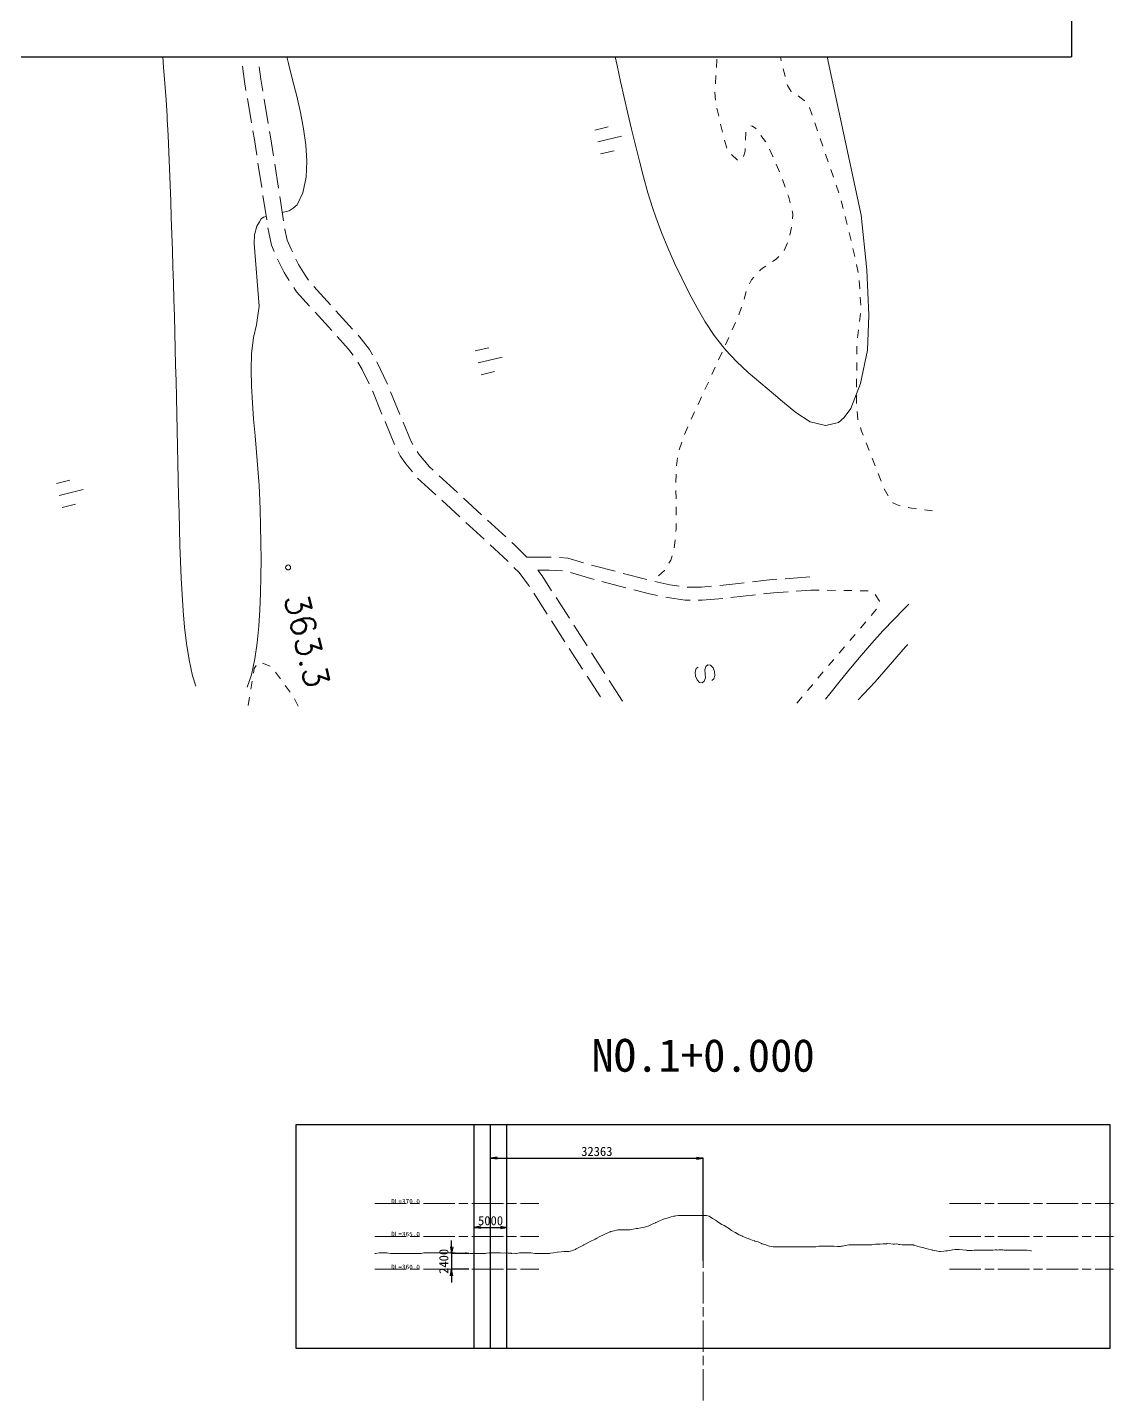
# Model space of a CAD drawing. Header units: millimetres. Extents: x -256476 to 341554, y -216330 to 457415.
# Drawn here: x 176172 to 341554, y -158109 to 51027 of the extents above; entities that cross this region are included whole.
import ezdxf

# ---------------------------------------------------------------- set-up
doc = ezdxf.new("R2010")
doc.units = ezdxf.units.MM
doc.header["$LTSCALE"] = 400
doc.header["$PDSIZE"] = 300
doc.linetypes.add('SXF_一点短鎖線', pattern=[9.25, 6, -1.5, 0.25, -1.5])
doc.linetypes.add('SXF_一点鎖線', pattern=[18.5, 12, -1.5, 3.5, -1.5])
doc.layers.get('Defpoints').update_dxf_attribs({"color": 153})
for name, color, linetype, lineweight in [('D-BGD', 7, 'Continuous', 13), ('D-BMK', 2, 'SXF_一点短鎖線', 13), ('D-BMK-HTXT', 7, 'Continuous', 13)]:
    doc.layers.add(name, color=color, linetype=linetype, lineweight=lineweight)
doc.layers.add('横断', color=7, linetype='Continuous')
doc.layers.add('横断ビュー', color=7, linetype='Continuous')
doc.styles.add('BIGFONT', font='txt', dxfattribs={"height": 0.2, "bigfont": 'BIGFONT'})
doc.styles.add('MS ゴシック', font='MS Gothic.ttf')
doc.styles.get("Standard").update_dxf_attribs({"font": 'txt.shx', "bigfont": '@extfont2.shx'})
doc.dimstyles.new('DIM-400-F', dxfattribs={"dimscale": 400, "dimtxt": 3.5, "dimasz": 2.5, "dimexe": 0, "dimexo": 2, "dimgap": 0.8, "dimtad": 1, "dimdec": 0, "dimzin": 0, "dimdsep": 46, "dimtxsty": 'MS ゴシック', "dimblk": 'OPEN', "dimcen": 0.1, "dimclrd": 256, "dimclre": 256, "dimclrt": 256, "dimaunit": 1, "dimadec": 4, "dimazin": 0, "dimtfac": 1, "dimtdec": 0, "dimtmove": 2, "dimatfit": 3, "dimldrblk": 'OPEN', "dimfxl": 1, "dimtolj": 1, "dimtzin": 0, "dimlwd": -1, "dimlwe": -1, "dimarcsym": 2})

# ---------------------------------------------------------------- blocks, each defined once
blk = doc.blocks.new('*U23')
at = {"layer": 'D-BGD', "color": 7, "linetype": 'Continuous', "lineweight": 13}
for p, q in [((-39048.25, 53204.35), (-39048.67, 53204.2)), ((-39047.94, 53204.45), (-39048.25, 53204.35)), ((-39047.67, 53204.55), (-39047.94, 53204.45)), ((-39047.31, 53204.61), (-39047.67, 53204.55)), ((-39047.1, 53204.65), (-39047.31, 53204.61)), ((-39046.94, 53204.68), (-39047.1, 53204.65)), ((-39046.52, 53204.75), (-39046.94, 53204.68)), ((-39046.3, 53204.75), (-39046.52, 53204.75)), ((-39045.94, 53204.75), (-39046.3, 53204.75)), ((-39045.93, 53204.75), (-39045.94, 53204.75)), ((-39045.37, 53204.75), (-39045.93, 53204.75)), ((-39044.93, 53204.75), (-39045.37, 53204.75)), ((-39044.79, 53204.75), (-39044.93, 53204.75)), ((-39044.6, 53204.75), (-39044.79, 53204.75)), ((-39044.21, 53204.75), (-39044.6, 53204.75)), ((-39043.93, 53204.75), (-39044.21, 53204.75)), ((-39043.64, 53204.75), (-39043.93, 53204.75)), ((-39043.24, 53204.75), (-39043.64, 53204.75)), ((-39043.06, 53204.75), (-39043.24, 53204.75)), ((-39042.92, 53204.75), (-39043.06, 53204.75)), ((-39042.79, 53204.75), (-39042.92, 53204.75)), ((-39042.64, 53204.75), (-39042.79, 53204.75)), ((-39042.48, 53204.75), (-39042.64, 53204.75)), ((-39042.28, 53204.71), (-39042.48, 53204.75)), ((-39041.92, 53204.65), (-39042.28, 53204.71)), ((-39041.9, 53204.64), (-39041.92, 53204.65)), ((-39041.88, 53204.63), (-39041.9, 53204.64)), ((-39041.33, 53204.29), (-39041.88, 53204.63)), ((-39040.92, 53204.03), (-39041.33, 53204.29)), ((-39056.97, 53202.22), (-39057.29, 53202.08)), ((-39056.9, 53202.25), (-39056.97, 53202.22)), ((-39056.81, 53202.28), (-39056.9, 53202.25)), ((-39056.32, 53202.41), (-39056.81, 53202.28)), ((-39055.97, 53202.51), (-39056.32, 53202.41)), ((-39055.75, 53202.55), (-39055.97, 53202.51)), ((-39055.45, 53202.55), (-39055.75, 53202.55)), ((-39055.17, 53202.55), (-39055.45, 53202.55)), ((-39054.96, 53202.55), (-39055.17, 53202.55)), ((-39054.59, 53202.55), (-39054.96, 53202.55)), ((-39054.09, 53202.55), (-39054.59, 53202.55)), ((-39054.02, 53202.55), (-39054.09, 53202.55)), ((-39053.96, 53202.56), (-39054.02, 53202.55)), ((-39053.44, 53202.65), (-39053.96, 53202.56)), ((-39052.96, 53202.73), (-39053.44, 53202.65)), ((-39052.86, 53202.75), (-39052.96, 53202.73)), ((-39052.74, 53202.77), (-39052.86, 53202.75)), ((-39052.29, 53202.85), (-39052.74, 53202.77)), ((-39051.95, 53202.91), (-39052.29, 53202.85)), ((-39051.71, 53202.97), (-39051.95, 53202.91)), ((-39051.38, 53203.06), (-39051.71, 53202.97)), ((-39051.13, 53203.13), (-39051.38, 53203.06)), ((-39050.95, 53203.21), (-39051.13, 53203.13)), ((-39050.56, 53203.39), (-39050.95, 53203.21)), ((-39050.02, 53203.62), (-39050.56, 53203.39)), ((-39049.98, 53203.64), (-39050.02, 53203.62)), ((-39049.95, 53203.66), (-39049.98, 53203.64)), ((-39049.4, 53203.9), (-39049.95, 53203.66)), ((-39048.94, 53204.11), (-39049.4, 53203.9)), ((-39048.83, 53204.16), (-39048.94, 53204.11)), ((-39048.67, 53204.2), (-39048.83, 53204.16)), ((-39040.75, 53203.91), (-39040.92, 53204.03)), ((-39040.53, 53203.75), (-39040.75, 53203.91)), ((-39040.17, 53203.5), (-39040.53, 53203.75)), ((-39039.91, 53203.36), (-39040.17, 53203.5)), ((-39039.6, 53203.22), (-39039.91, 53203.36)), ((-39039.17, 53202.95), (-39039.6, 53203.22)), ((-39039.02, 53202.87), (-39039.17, 53202.95)), ((-39038.91, 53202.79), (-39039.02, 53202.87)), ((-39038.44, 53202.45), (-39038.91, 53202.79)), ((-39037.91, 53202.16), (-39038.44, 53202.45)), ((-39037.87, 53202.14), (-39037.91, 53202.16)), ((-39037.82, 53202.11), (-39037.87, 53202.14)), ((-39060.98, 53200.23), (-39061.51, 53199.94)), ((-39060.94, 53200.25), (-39060.98, 53200.23)), ((-39060.87, 53200.29), (-39060.94, 53200.25)), ((-39060.36, 53200.57), (-39060.87, 53200.29)), ((-39059.98, 53200.78), (-39060.36, 53200.57)), ((-39059.78, 53200.87), (-39059.98, 53200.78)), ((-39059.52, 53200.99), (-39059.78, 53200.87)), ((-39059.21, 53201.12), (-39059.52, 53200.99)), ((-39058.98, 53201.27), (-39059.21, 53201.12)), ((-39058.63, 53201.48), (-39058.98, 53201.27)), ((-39058.39, 53201.59), (-39058.63, 53201.48)), ((-39058.05, 53201.74), (-39058.39, 53201.59)), ((-39057.97, 53201.78), (-39058.05, 53201.74)), ((-39057.66, 53201.92), (-39057.97, 53201.78)), ((-39057.48, 53202), (-39057.66, 53201.92)), ((-39057.29, 53202.08), (-39057.48, 53202)), ((-39037.29, 53201.79), (-39037.82, 53202.11)), ((-39036.9, 53201.61), (-39037.29, 53201.79)), ((-39036.71, 53201.53), (-39036.9, 53201.61)), ((-39036.46, 53201.41), (-39036.71, 53201.53)), ((-39036.14, 53201.3), (-39036.46, 53201.41)), ((-39035.9, 53201.21), (-39036.14, 53201.3)), ((-39035.56, 53201.08), (-39035.9, 53201.21)), ((-39035.32, 53200.99), (-39035.56, 53201.08)), ((-39034.98, 53200.87), (-39035.32, 53200.99)), ((-39034.9, 53200.83), (-39034.98, 53200.87)), ((-39034.41, 53200.7), (-39034.9, 53200.83)), ((-39033.89, 53200.47), (-39034.41, 53200.7)), ((-39033.83, 53200.44), (-39033.89, 53200.47)), ((-39033.75, 53200.42), (-39033.83, 53200.44)), ((-39033.25, 53200.28), (-39033.75, 53200.42)), ((-39032.89, 53200.12), (-39033.25, 53200.28)), ((-39032.68, 53200.05), (-39032.89, 53200.12)), ((-39032.39, 53200), (-39032.68, 53200.05)), ((-39025.18, 53200.05), (-39025.61, 53199.97)), ((-39024.86, 53200.05), (-39025.18, 53200.05)), ((-39024.6, 53200.05), (-39024.86, 53200.05)), ((-39024.25, 53200.05), (-39024.6, 53200.05)), ((-39024.03, 53200.06), (-39024.25, 53200.05)), ((-39023.86, 53200.05), (-39024.03, 53200.06)), ((-39023.45, 53200.05), (-39023.86, 53200.05)), ((-39022.9, 53200.05), (-39023.45, 53200.05)), ((-39022.87, 53200.05), (-39022.9, 53200.05)), ((-39022.86, 53200.05), (-39022.87, 53200.05)), ((-39022.3, 53199.99), (-39022.86, 53200.05)), ((-39021.72, 53200.05), (-39021.85, 53200.02)), ((-39021.54, 53200.08), (-39021.72, 53200.05)), ((-39021.14, 53200.15), (-39021.54, 53200.08)), ((-39020.85, 53200.2), (-39021.14, 53200.15)), ((-39020.57, 53200.25), (-39020.85, 53200.2)), ((-39020.18, 53200.25), (-39020.57, 53200.25)), ((-39019.99, 53200.26), (-39020.18, 53200.25)), ((-39019.85, 53200.25), (-39019.99, 53200.26)), ((-39019.41, 53200.25), (-39019.85, 53200.25)), ((-39018.84, 53200.25), (-39019.41, 53200.25)), ((-39018.83, 53200.25), (-39018.84, 53200.25)), ((-39018.84, 53200.25), (-39018.84, 53200.25)), ((-39018.26, 53200.25), (-39018.83, 53200.25)), ((-39017.84, 53200.25), (-39018.26, 53200.25)), ((-39017.68, 53200.25), (-39017.84, 53200.25)), ((-39017.47, 53200.25), (-39017.68, 53200.25)), ((-39017.11, 53200.25), (-39017.47, 53200.25)), ((-39016.84, 53200.29), (-39017.11, 53200.25)), ((-39016.53, 53200.35), (-39016.84, 53200.29)), ((-39016.11, 53200.35), (-39016.53, 53200.35)), ((-39015.95, 53200.35), (-39016.11, 53200.35)), ((-39015.83, 53200.37), (-39015.95, 53200.35)), ((-39015.38, 53200.4), (-39015.83, 53200.37)), ((-39014.83, 53200.44), (-39015.38, 53200.4)), ((-39014.8, 53200.45), (-39014.83, 53200.44)), ((-39014.76, 53200.45), (-39014.8, 53200.45)), ((-39014.22, 53200.41), (-39014.76, 53200.45)), ((-39013.83, 53200.38), (-39014.22, 53200.41)), ((-39013.71, 53200.36), (-39013.83, 53200.38)), ((-39013.65, 53200.37), (-39013.71, 53200.36)), ((-39013.35, 53200.4), (-39013.65, 53200.37)), ((-39013.07, 53200.35), (-39013.35, 53200.4)), ((-39012.98, 53200.33), (-39013.07, 53200.35)), ((-39012.82, 53200.31), (-39012.98, 53200.33)), ((-39012.49, 53200.25), (-39012.82, 53200.31)), ((-39012.25, 53200.25), (-39012.49, 53200.25)), ((-39011.92, 53200.25), (-39012.25, 53200.25)), ((-39011.82, 53200.25), (-39011.92, 53200.25)), ((-39011.34, 53200.25), (-39011.82, 53200.25)), ((-39010.82, 53200.25), (-39011.34, 53200.25)), ((-39010.76, 53200.24), (-39010.82, 53200.25)), ((-39010.69, 53200.22), (-39010.76, 53200.24)), ((-39010.19, 53200.08), (-39010.69, 53200.22)), ((-39009.81, 53199.98), (-39010.19, 53200.08)), ((-39092.66, 53198.95), (-39092.79, 53198.95)), ((-39092.09, 53199.05), (-39092.66, 53198.95)), ((-39092.08, 53199.05), (-39092.09, 53199.05)), ((-39092.07, 53199.05), (-39092.08, 53199.05)), ((-39091.5, 53199.05), (-39092.07, 53199.05)), ((-39091.08, 53199.05), (-39091.5, 53199.05)), ((-39090.93, 53199.03), (-39091.08, 53199.05)), ((-39090.71, 53199.01), (-39090.93, 53199.03)), ((-39090.35, 53198.95), (-39090.71, 53199.01)), ((-39090.08, 53198.95), (-39090.35, 53198.95)), ((-39089.77, 53198.95), (-39090.08, 53198.95)), ((-39089.36, 53198.95), (-39089.77, 53198.95)), ((-39089.2, 53198.95), (-39089.36, 53198.95)), ((-39089.08, 53198.95), (-39089.2, 53198.95)), ((-39088.62, 53198.95), (-39089.08, 53198.95)), ((-39088.07, 53198.95), (-39088.62, 53198.95)), ((-39088.04, 53198.95), (-39088.07, 53198.95)), ((-39088, 53198.95), (-39088.04, 53198.95)), ((-39087.47, 53198.95), (-39088, 53198.95)), ((-39087.07, 53198.95), (-39087.47, 53198.95)), ((-39086.89, 53198.95), (-39087.07, 53198.95)), ((-39086.65, 53198.95), (-39086.89, 53198.95)), ((-39086.31, 53198.95), (-39086.65, 53198.95)), ((-39086.22, 53198.95), (-39086.31, 53198.95)), ((-39086.07, 53198.95), (-39086.22, 53198.95)), ((-39085.74, 53198.95), (-39086.07, 53198.95)), ((-39085.29, 53199.02), (-39085.74, 53198.95)), ((-39085.16, 53199.04), (-39085.29, 53199.02)), ((-39085.12, 53199.05), (-39085.16, 53199.04)), ((-39085.06, 53199.05), (-39085.12, 53199.05)), ((-39084.58, 53199.05), (-39085.06, 53199.05)), ((-39084.06, 53199.05), (-39084.58, 53199.05)), ((-39084.01, 53199.05), (-39084.06, 53199.05)), ((-39083.93, 53199.05), (-39084.01, 53199.05)), ((-39083.43, 53199.05), (-39083.93, 53199.05)), ((-39083.06, 53199.05), (-39083.43, 53199.05)), ((-39082.85, 53199.05), (-39083.06, 53199.05)), ((-39082.58, 53199.05), (-39082.85, 53199.05)), ((-39082.28, 53199.05), (-39082.58, 53199.05)), ((-39082.05, 53199.05), (-39082.28, 53199.05)), ((-39081.7, 53199.05), (-39082.05, 53199.05)), ((-39081.22, 53199.05), (-39081.7, 53199.05)), ((-39081.12, 53199.05), (-39081.22, 53199.05)), ((-39081.05, 53199.05), (-39081.12, 53199.05)), ((-39080.54, 53199.05), (-39081.05, 53199.05)), ((-39080.05, 53198.96), (-39080.54, 53199.05)), ((-39079.97, 53198.96), (-39080.05, 53198.96)), ((-39079.86, 53198.97), (-39079.97, 53198.96)), ((-39079.39, 53199.01), (-39079.86, 53198.97)), ((-39079.04, 53199.05), (-39079.39, 53199.01)), ((-39078.81, 53199.05), (-39079.04, 53199.05)), ((-39078.51, 53198.99), (-39078.81, 53199.05)), ((-39078.24, 53198.95), (-39078.51, 53198.99)), ((-39078.04, 53198.95), (-39078.24, 53198.95)), ((-39077.66, 53198.95), (-39078.04, 53198.95)), ((-39077.15, 53198.95), (-39077.66, 53198.95)), ((-39077.08, 53198.95), (-39077.15, 53198.95)), ((-39077.04, 53198.95), (-39077.08, 53198.95)), ((-39076.51, 53198.95), (-39077.04, 53198.95)), ((-39076.03, 53198.95), (-39076.51, 53198.95)), ((-39075.93, 53198.95), (-39076.03, 53198.95)), ((-39075.79, 53198.97), (-39075.93, 53198.95)), ((-39075.35, 53199.02), (-39075.79, 53198.97)), ((-39075.03, 53199.05), (-39075.35, 53199.02)), ((-39074.78, 53199.05), (-39075.03, 53199.05)), ((-39074.44, 53199.05), (-39074.78, 53199.05)), ((-39074.2, 53199.03), (-39074.44, 53199.05)), ((-39074.03, 53199.05), (-39074.2, 53199.03)), ((-39073.62, 53199.05), (-39074.03, 53199.05)), ((-39073.4, 53199.01), (-39073.62, 53199.05)), ((-39073.05, 53199.05), (-39073.4, 53199.01)), ((-39073.02, 53199.04), (-39073.05, 53199.05)), ((-39072.47, 53199), (-39073.02, 53199.04)), ((-39072.02, 53198.97), (-39072.47, 53199)), ((-39071.94, 53198.96), (-39072.02, 53198.97)), ((-39071.89, 53198.96), (-39071.94, 53198.96)), ((-39071.57, 53198.99), (-39071.89, 53198.96)), ((-39071.32, 53198.95), (-39071.57, 53198.99)), ((-39071.21, 53198.95), (-39071.32, 53198.95)), ((-39071.02, 53199), (-39071.21, 53198.95)), ((-39070.74, 53199.05), (-39071.02, 53199)), ((-39070.37, 53199.05), (-39070.74, 53199.05)), ((-39070.16, 53199.03), (-39070.37, 53199.05)), ((-39070.01, 53199.05), (-39070.16, 53199.03)), ((-39069.59, 53199.05), (-39070.01, 53199.05)), ((-39069.01, 53199.05), (-39069.59, 53199.05)), ((-39068.43, 53198.95), (-39069.01, 53199.05)), ((-39069.01, 53199.05), (-39069.01, 53199.05)), ((-39069.01, 53199.05), (-39069.01, 53199.05)), ((-39068.01, 53198.95), (-39068.43, 53198.95)), ((-39067.86, 53198.95), (-39068.01, 53198.95)), ((-39067.66, 53198.95), (-39067.86, 53198.95)), ((-39067.28, 53198.95), (-39067.66, 53198.95)), ((-39067, 53198.95), (-39067.28, 53198.95)), ((-39066.7, 53198.95), (-39067, 53198.95)), ((-39066.3, 53198.95), (-39066.7, 53198.95)), ((-39066.13, 53198.95), (-39066.3, 53198.95)), ((-39066, 53198.97), (-39066.13, 53198.95)), ((-39065.55, 53199.05), (-39066, 53198.97)), ((-39065, 53199.14), (-39065.55, 53199.05)), ((-39064.97, 53199.15), (-39065, 53199.14)), ((-39064.94, 53199.15), (-39064.97, 53199.15)), ((-39064.4, 53199.21), (-39064.94, 53199.15)), ((-39063.99, 53199.25), (-39064.4, 53199.21)), ((-39063.82, 53199.25), (-39063.99, 53199.25)), ((-39063.59, 53199.25), (-39063.82, 53199.25)), ((-39063.24, 53199.25), (-39063.59, 53199.25)), ((-39062.99, 53199.29), (-39063.24, 53199.25)), ((-39062.67, 53199.38), (-39062.99, 53199.29)), ((-39062.23, 53199.57), (-39062.67, 53199.38)), ((-39062.09, 53199.64), (-39062.23, 53199.57)), ((-39061.99, 53199.68), (-39062.09, 53199.64)), ((-39061.51, 53199.94), (-39061.99, 53199.68)), ((-39032.1, 53199.97), (-39032.39, 53200)), ((-39031.89, 53199.95), (-39032.1, 53199.97)), ((-39031.52, 53199.95), (-39031.89, 53199.95)), ((-39031.03, 53199.95), (-39031.52, 53199.95)), ((-39030.95, 53199.95), (-39031.03, 53199.95)), ((-39030.88, 53199.95), (-39030.95, 53199.95)), ((-39030.37, 53199.95), (-39030.88, 53199.95)), ((-39029.88, 53199.95), (-39030.37, 53199.95)), ((-39029.79, 53199.96), (-39029.88, 53199.95)), ((-39029.68, 53199.95), (-39029.79, 53199.96)), ((-39029.22, 53199.95), (-39029.68, 53199.95)), ((-39028.88, 53199.95), (-39029.22, 53199.95)), ((-39028.73, 53199.95), (-39028.88, 53199.95)), ((-39028.64, 53199.95), (-39028.73, 53199.95)), ((-39028.36, 53199.95), (-39028.64, 53199.95)), ((-39028.06, 53199.95), (-39028.36, 53199.95)), ((-39027.99, 53199.94), (-39028.06, 53199.95)), ((-39027.87, 53199.95), (-39027.99, 53199.94)), ((-39027.49, 53199.95), (-39027.87, 53199.95)), ((-39026.96, 53199.95), (-39027.49, 53199.95)), ((-39026.91, 53199.95), (-39026.96, 53199.95)), ((-39026.87, 53199.95), (-39026.91, 53199.95)), ((-39026.33, 53199.95), (-39026.87, 53199.95)), ((-39025.87, 53199.95), (-39026.33, 53199.95)), ((-39025.76, 53199.95), (-39025.87, 53199.95)), ((-39025.61, 53199.97), (-39025.76, 53199.95)), ((-39021.85, 53200.02), (-39022.3, 53199.99)), ((-39009.61, 53199.93), (-39009.81, 53199.98)), ((-39009.33, 53199.85), (-39009.61, 53199.93)), ((-39009.03, 53199.77), (-39009.33, 53199.85)), ((-39008.81, 53199.71), (-39009.03, 53199.77)), ((-39008.46, 53199.61), (-39008.81, 53199.71)), ((-39007.98, 53199.48), (-39008.46, 53199.61)), ((-39007.88, 53199.45), (-39007.98, 53199.48)), ((-39007.81, 53199.44), (-39007.88, 53199.45)), ((-39007.3, 53199.35), (-39007.81, 53199.44)), ((-39006.8, 53199.26), (-39007.3, 53199.35)), ((-39006.73, 53199.25), (-39006.8, 53199.26)), ((-39006.62, 53199.27), (-39006.73, 53199.25)), ((-39006.15, 53199.31), (-39006.62, 53199.27)), ((-39005.8, 53199.35), (-39006.15, 53199.31)), ((-39005.57, 53199.35), (-39005.8, 53199.35)), ((-39005.26, 53199.4), (-39005.57, 53199.35)), ((-39004.99, 53199.43), (-39005.26, 53199.4)), ((-39004.8, 53199.48), (-39004.99, 53199.43)), ((-39004.42, 53199.55), (-39004.8, 53199.48)), ((-39003.91, 53199.55), (-39004.42, 53199.55)), ((-39003.84, 53199.55), (-39003.91, 53199.55)), ((-39003.79, 53199.55), (-39003.84, 53199.55)), ((-39003.26, 53199.49), (-39003.79, 53199.55)), ((-39002.79, 53199.45), (-39003.26, 53199.49)), ((-39002.69, 53199.44), (-39002.79, 53199.45)), ((-39002.55, 53199.42), (-39002.69, 53199.44)), ((-39002.11, 53199.38), (-39002.55, 53199.42)), ((-39001.79, 53199.4), (-39002.11, 53199.38)), ((-39001.53, 53199.45), (-39001.79, 53199.4)), ((-39001.19, 53199.45), (-39001.53, 53199.45)), ((-39000.96, 53199.45), (-39001.19, 53199.45)), ((-39000.89, 53199.45), (-39000.96, 53199.45)), ((-39000.78, 53199.45), (-39000.89, 53199.45)), ((-39000.53, 53199.45), (-39000.78, 53199.45)), ((-39000.38, 53199.45), (-39000.53, 53199.45)), ((-38999.84, 53199.45), (-39000.38, 53199.45)), ((-38999.8, 53199.45), (-38999.84, 53199.45)), ((-38999.78, 53199.45), (-38999.8, 53199.45)), ((-38999.23, 53199.45), (-38999.78, 53199.45)), ((-38998.78, 53199.45), (-38999.23, 53199.45)), ((-38998.7, 53199.45), (-38998.78, 53199.45)), ((-38998.65, 53199.45), (-38998.7, 53199.45)), ((-38998.33, 53199.5), (-38998.65, 53199.45)), ((-38998.07, 53199.48), (-38998.33, 53199.5)), ((-38997.96, 53199.47), (-38998.07, 53199.48)), ((-38997.77, 53199.5), (-38997.96, 53199.47)), ((-38997.5, 53199.52), (-38997.77, 53199.5)), ((-38997.12, 53199.48), (-38997.5, 53199.52)), ((-38996.92, 53199.46), (-38997.12, 53199.48)), ((-38996.77, 53199.45), (-38996.92, 53199.46)), ((-38996.34, 53199.45), (-38996.77, 53199.45)), ((-38995.77, 53199.45), (-38996.34, 53199.45)), ((-38995.19, 53199.45), (-38995.77, 53199.45)), ((-38995.77, 53199.45), (-38995.77, 53199.45)), ((-38995.77, 53199.45), (-38995.77, 53199.45)), ((-38994.76, 53199.45), (-38995.19, 53199.45)), ((-38994.61, 53199.46), (-38994.76, 53199.45)), ((-38994.41, 53199.45), (-38994.61, 53199.46)), ((-38994.04, 53199.45), (-38994.41, 53199.45)), ((-38993.76, 53199.45), (-38994.04, 53199.45)), ((-38993.46, 53199.45), (-38993.76, 53199.45)), ((-38993.06, 53199.38), (-38993.46, 53199.45)), ((-38992.88, 53199.36), (-38993.06, 53199.38)), ((-38992.79, 53199.35), (-38992.88, 53199.36))]:
    blk.add_line(p, q, dxfattribs=at)
blk = doc.blocks.new('_Open')
at = {"color": 0, "linetype": 'ByBlock', "lineweight": -2}
for p, q in [((-1, 0.17), (0, 0)), ((-1, -0.17), (0, 0)), ((0, 0), (-1, 0))]:
    blk.add_line(p, q, dxfattribs=at)
blk = doc.blocks.new('*D40')
at = {"layer": 'Defpoints', "transparency": 16777216}
for p, q in [((246691, -137309), (246691, -121193)), ((247691, -121193), (278054, -121193)), ((279054, -136783), (279054, -121193))]:
    blk.add_line(p, q, dxfattribs=at)
at = {"layer": 'Defpoints', "color": 0, "transparency": 16777216}
for p in [(279054, -121193), (279054, -137583), (246691, -138109)]:
    blk.add_point(p, dxfattribs=at)
at = {"layer": 'Defpoints', "transparency": 16777216, "xscale": 1000, "yscale": 1000, "zscale": 1000, "rotation": 180}
blk.add_blockref('_Open', (246691, -121193), dxfattribs=at)
at = {"layer": 'Defpoints', "transparency": 16777216, "xscale": 1000, "yscale": 1000, "zscale": 1000}
blk.add_blockref('_Open', (279054, -121193), dxfattribs=at)
at = {"layer": 'Defpoints', "transparency": 16777216, "insert": (262872, -120173), "char_height": 1400, "attachment_point": 5, "style": 'MS ゴシック'}
blk.add_mtext('\\A1;32363', dxfattribs=at)
blk = doc.blocks.new('*D41')
at = {"layer": 'Defpoints', "transparency": 16777216}
for p, q in [((244191, -137309), (244191, -131739)), ((245191, -131739), (248191, -131739)), ((249191, -137309), (249191, -131739))]:
    blk.add_line(p, q, dxfattribs=at)
at = {"layer": 'Defpoints', "color": 0, "transparency": 16777216}
for p in [(249191, -131739), (244191, -138109), (249191, -138109)]:
    blk.add_point(p, dxfattribs=at)
at = {"layer": 'Defpoints', "transparency": 16777216, "xscale": 1000, "yscale": 1000, "zscale": 1000, "rotation": 180}
blk.add_blockref('_Open', (244191, -131739), dxfattribs=at)
at = {"layer": 'Defpoints', "transparency": 16777216, "xscale": 1000, "yscale": 1000, "zscale": 1000}
blk.add_blockref('_Open', (249191, -131739), dxfattribs=at)
at = {"layer": 'Defpoints', "transparency": 16777216, "insert": (246691, -130719), "char_height": 1400, "attachment_point": 5, "style": 'MS ゴシック'}
blk.add_mtext('\\A1;5000', dxfattribs=at)
blk = doc.blocks.new('*D46')
at = {"layer": 'Defpoints', "transparency": 16777216}
for p, q in [((240756, -134709), (240756, -133709)), ((243391, -135709), (240756, -135709)), ((240756, -135709), (240756, -138109)), ((243391, -138109), (240756, -138109)), ((240756, -139109), (240756, -140109))]:
    blk.add_line(p, q, dxfattribs=at)
at = {"layer": 'Defpoints', "color": 0, "transparency": 16777216}
for p in [(244191, -135709), (240756, -138109), (244191, -138109)]:
    blk.add_point(p, dxfattribs=at)
at = {"layer": 'Defpoints', "transparency": 16777216, "xscale": 1000, "yscale": 1000, "zscale": 1000}
for p, rotation in [((240756, -135709), 270), ((240756, -138109), 90)]:
    blk.add_blockref('_Open', p, dxfattribs=dict(at, rotation=rotation))
at = {"layer": 'Defpoints', "transparency": 16777216, "insert": (239576, -136909), "char_height": 1400, "attachment_point": 5, "rotation": 90, "style": 'MS ゴシック'}
blk.add_mtext('\\A1;2400', dxfattribs=at)

msp = doc.modelspace()

# ---------------------------------------------------------------- linework, layer by layer
at = {"layer": 'D-BGD', "linetype": 'Continuous'}
for p, q in [((290820.2, 46551.6, 362029.6), (290964.5, 45963.3, 362032)), ((209656.3, 40209.8, 361658), (210283.2, 36512.6, 361612)), ((212212.5, 40087.7, 361652), (212840.8, 36390.9, 361606)), ((295270.8, 38848.8, 361993), (295675.7, 37666.9, 362003)), ((262565.4, 35407.8), (264605.6, 35903)), ((281713.7, 36285, 361450), (281988.7, 35065.7, 361441)), ((296080.8, 36483.5, 362013), (296485.7, 35301.6, 362024)), ((263007.4, 33586.2), (266651.6, 34472)), ((282328.2, 33862.5, 361429), (282677.8, 32662.7, 361415)), ((285523.6, 33847, 361330), (285569.7, 35095.1, 361278)), ((296891.3, 34119.1, 362034), (297295.7, 32936.2, 362044)), ((263449.8, 31763.3), (265490.5, 32259.3)), ((283367, 31672.5, 361403), (284284.4, 30824.5, 361391)), ((297701.3, 31753.8, 362055), (298106.2, 30571.8, 362065)), ((211273.9, 30350.1, 361811), (211845.6, 26651.2, 362049)), ((213824.3, 30227.9, 361846), (214396, 26529, 362085)), ((298511.8, 29389.3, 362075), (298917, 28206, 362086)), ((291132.6, 27881.1, 361683), (291565.5, 26711.9, 361763)), ((212035.6, 25418.5, 362129), (212607.3, 21719.6, 362367)), ((214585.9, 25296.3, 362165), (215158.1, 21598.2, 362404)), ((299321.8, 27024, 362096), (299727.5, 25841.6, 362106)), ((300067.2, 24640.5, 362129), (300371.2, 23427.7, 362159)), ((300675.7, 22215.7, 362188), (300980.2, 21003.7, 362218)), ((301284.7, 19791.8, 362247), (301589.3, 18579.8, 362277)), ((291914.2, 18220.5, 361775), (291416.7, 17074, 361761)), ((301873.8, 17363.1, 362283), (302143.3, 16142.4, 362270)), ((302412, 14922.2, 362257), (302681.5, 13701.5, 362244)), ((219790.4, 11559.3, 362966), (222311.3, 8787.3, 363103)), ((285632, 10829, 362248), (285315.4, 9620, 362240)), ((302820.5, 12462.5, 362230), (302898, 11214.8, 362215)), ((284907.6, 8439.1, 362278), (284495, 7259.9, 362318)), ((302975.6, 9967.2, 362201), (303053.2, 8719.6, 362186)), ((219975.7, 7639.6, 363083), (222497.9, 4867.9, 363220)), ((223151.3, 7862.7, 363149), (225673.1, 5090.2, 363287)), ((303002.4, 7475.4, 362173), (302858.6, 6233.9, 362161)), ((284001.4, 6112.2, 362358), (283504.4, 4966.5, 362398)), ((302716.1, 4992.8, 362149), (302573.2, 3750.9, 362137)), ((244361.9, 1752.6), (246402, 2247.8)), ((282989.3, 3827.7, 362443), (282473, 2690.7, 362488)), ((302484.6, 2505.3, 362141), (302472.5, 1256.1, 362166)), ((229369.7, 79.4, 363320), (230973.1, -3309.5, 363281)), ((244803.9, -69), (248448, 816.8)), ((281948, 1556.5, 362528), (281423.4, 423.2, 362568)), ((302459.9, 6.1, 362192), (302448.7, -1243.5, 362218)), ((245246.2, -1891.9), (247286.9, -1395.9)), ((280898.3, -711, 362608), (280372.9, -1843.9, 362648)), ((279852.6, -2979.7, 362692), (279331.5, -4115, 362737)), ((302436.1, -2493.5, 362243), (302424, -3742.6, 362269)), ((231455.3, -4463.3, 363301), (232885.4, -7929, 363370)), ((278806.4, -5249.2, 362777), (278281, -6382.1, 362817)), ((277760.7, -7517.9, 362861), (277240.5, -8653.7, 362906)), ((230630.9, -9013.7, 363371), (232059.1, -12480.7, 363439)), ((276740.3, -9798.8, 362947), (276242.7, -10945.3, 362987)), ((275820.1, -12120, 363027), (275404.5, -13298.6, 363067)), ((303889.6, -12247.3, 362510), (304347, -13410, 362496)), ((275178.7, -14524.1, 363073), (275007.7, -15762.7, 363063)), ((304804, -14573.5, 362483), (305261, -15737, 362470)), ((180572.5, -18421.6), (182612.7, -17926.5)), ((235579.6, -17609.3, 363410), (238338.5, -20147.9, 363376)), ((238888.6, -17256.4, 363391), (241647.5, -19795, 363357)), ((274929.5, -17008.4, 363054), (274907.5, -18258.8, 363039)), ((305717.9, -16900.5, 362456), (306174.9, -18063.9, 362443)), ((181014.5, -20243.2), (184658.7, -19357.5)), ((242566.8, -20641.8, 363346), (245326.6, -23180.9, 363312)), ((274905.7, -19508, 363024), (274931.1, -20758, 363009)), ((306633.7, -19226.2, 362430), (307226, -20326.8, 362417)), ((181456.9, -22066.2), (183497.6, -21570.1)), ((239257.8, -20994.7, 363365), (242017.5, -23533.8, 363331)), ((274952.6, -22006.9, 362996), (274967.3, -23257.5, 362986)), ((312768.1, -22442.1, 362600), (314002.4, -22586.4, 362730)), ((242936.8, -24380.5, 363320), (245696.1, -26920.5, 363286)), ((246246.4, -24026.8, 363301), (249006.1, -26565.9, 363266)), ((263652.6, -33353.9, 362922), (267281.7, -34300.4, 362906)), ((266868.6, -32127.5, 362910), (270496.1, -33078.8, 362894)), ((291548.7, -32934.1, 362847), (295288.6, -32660.4, 362840)), ((253278.8, -35161.6, 363185), (255304.8, -38317, 363147)), ((283285.2, -35806, 362860), (287011.3, -35383.8, 362854)), ((293234.3, -34817.6, 362844), (295466.1, -34655.3, 362840)), ((295466.1, -34655.3, 362840), (296715.8, -34672.3, 362834)), ((297965.5, -34689.4, 362829), (299215.3, -34706.5, 362823)), ((300465.9, -34724.1, 362818), (301715.6, -34741.1, 362812)), ((302965.3, -34758.2, 362807), (304215.1, -34775.3, 362801)), ((256660.5, -35810.1, 363160), (258686.5, -38965.5, 363122)), ((305444, -37593.6, 362770), (304635.1, -38547.4, 362762)), ((255980.6, -39368.7, 363134), (258006.6, -42524.1, 363096)), ((303826.7, -39500.3, 362754), (303017.8, -40454, 362746)), ((259362.3, -40017.2, 363109), (261388.3, -43172.6, 363071)), ((302209.4, -41406.9, 362737), (301401, -42359.8, 362729)), ((258682.4, -43575.8, 363083), (260708.4, -46731.2, 363045)), ((300592.1, -43313.6, 362721), (299783.7, -44266.5, 362713)), ((213129.7, -46268.9, 363401), (211968.6, -45806.7, 363410)), ((262064.1, -44224.3, 363058), (264090.1, -47379.7, 363020)), ((298975.3, -45219.3, 362705), (298165.5, -46172.6, 362697)), ((214684.5, -48183.3, 363541), (213943.7, -47178.5, 363464)), ((261383.4, -47782.4, 363032), (263409.4, -50937.8, 362993)), ((297357.1, -47125.5, 362689), (296548.7, -48078.4, 362681)), ((210385.2, -48533.3, 362789), (210184.1, -49766.1, 362737)), ((216164.8, -50191.1, 363696), (215424.9, -49186.8, 363619)), ((264765, -48430.9, 363007), (266791.9, -51586.8, 362969)), ((295739.8, -49032.1, 362673), (294931.4, -49985, 362665)), ((209983, -50998.9, 362685), (209781.8, -52231.6, 362634)), ((217414.4, -52345.5, 363741), (216852.2, -51228.7, 363748)), ((294123, -50937.9, 362656), (293314.1, -51891.7, 362648))]:
    msp.add_line(p, q, dxfattribs=at)
at = {"layer": 'D-BGD'}
msp.add_lwpolyline([(-1242.7, 284151.6), (335157.3, 284151.6), (335157.3, 46551.6), (-1242.7, 46551.6)], close=True, dxfattribs=at)
at = {"layer": 'D-BGD', "linetype": 'Continuous', "elevation": 362000}
for points in [[(196765.1, 46551.6), (196894.8, 44969.7), (197090.7, 42481.1), (197272.8, 39988.7), (197441.4, 37492.7), (197465.1, 37052.3), (197597.6, 34553.9), (197716.5, 32051.8), (197818.1, 29559.7), (197914.6, 27058.9), (198002.6, 24563.1), (198076.8, 22063.6), (198164.7, 19567.8), (198239, 17068.3), (198313.2, 14568.8), (198387.5, 12069.3), (198461.7, 9569.8), (198536, 7070.3), (198601.6, 4575.8), (198675.8, 2076.3), (198736.4, -426.9), (198794.8, -2813.5), (198855.4, -5316.6), (198916, -7819.8), (198968, -10318), (199028.6, -12821.2), (199075.5, -15328.1), (199136.1, -17831.3), (199188.1, -20329.5), (199248.7, -22832.7), (199317.9, -25340.8), (199392.2, -27840.3), (199480.1, -30336.1), (199585.3, -32841.9), (199709.2, -35335.3), (199877.7, -37831.3), (200095.9, -40321.3), (200386, -42806.4), (200784.1, -45284.4), (201326, -47752.9), (201812.3, -49297.7)], [(214969.9, 22838), (216042.2, 23098.2), (216620, 23481.2), (217225.4, 24032.9), (218109.4, 25831.6), (218630.3, 28242.8), (218735.7, 30673.6), (218569.6, 33133.6), (218211.2, 35600.4), (217732.5, 38078.6), (217164.6, 40561.9), (216548.3, 43061.6), (215913.4, 45548.9), (215663.3, 46551.6)], [(265657.1, 46551.6), (265947.1, 45244), (266486.7, 42811.5), (267034.9, 40374.1), (267596.8, 37940.3), (268163.6, 35515.2), (268744.2, 33093.8), (269347, 30671.1), (269977.1, 28255.8), (270656.9, 25846.6), (271396.3, 23460.7), (271848.1, 22139.8), (272727.7, 19777.2), (273689.2, 17436.7), (274719, 15114.6), (275804.7, 12829.6), (276936.3, 10564.3), (278128.9, 8344.8), (279392.2, 6188.3), (280758.8, 4110.9), (282244.7, 2161), (282455, 1924.8), (284121.2, 148.1), (285932.8, -1516.1), (287827.7, -3135.8), (289784.5, -4768.2), (291168.3, -5932.7), (293196.8, -7640.8), (295342.8, -9024.3), (297709.2, -9623.2), (297722.8, -9619.6), (299659, -9140.8), (300513, -8397.5), (301539.9, -6992.3)], [(301539.9, -6992.3), (303024.3, -3185.7), (304065.4, 1856.1), (304312.2, 7181.6), (303993.7, 14112.2), (303136.7, 22413.6), (297925.3, 46551.6)], [(210758.9, 19445.2), (211099.7, 20760.3), (211483.4, 21427.9), (211783.5, 21889.8), (212107.9, 22153.1), (212529.8, 22245.1)], [(209647.1, -49460.8), (210269.4, -47564.8), (210799, -45158.6), (211157.5, -42688.8), (211397.1, -40185.1), (211561, -37672.6), (211659.3, -35133.8), (211709.2, -32578.8), (211736.8, -30022.5), (211719.8, -27463.7), (211680.4, -24903.5), (211613.7, -22350.7), (211502.4, -19795.2), (211446.8, -18748.2), (211267.2, -16211.3), (211051.6, -13676.7), (210826.1, -11159.4), (210605.5, -8633.5), (210419.7, -6127.5), (210278.4, -3624.1), (210230.2, -1139.6), (210302.2, 1333.5), (210570.2, 3786.2), (211051.5, 5747.2), (211434.5, 8560.6), (210712.1, 18099.5), (210758.9, 19445.2)], [(310367.4, -36830.9), (309552.6, -37619.6), (308128.7, -39073.4), (306423.6, -40896.1), (304751.8, -42761), (303123.3, -44650.9), (301515.9, -46564.4), (299929.5, -48501.5), (298360.5, -50448.6), (297690.8, -51294.2)]]:
    msp.add_lwpolyline(points, dxfattribs=at)
at = {"layer": 'D-BGD', "linetype": 'Continuous', "extrusion": (-0.118804, 0.000860497, 0.992917), "elevation": 325625.1}
msp.add_lwpolyline([(-48222, 321792.5), (-48195.5, 321792.5), (-46974.6, 321708.3)], dxfattribs=at)
at = {"layer": 'D-BGD', "linetype": 'Continuous', "extrusion": (-0.366426, -0.073913, 0.927507), "elevation": 255644.2}
msp.add_lwpolyline([(-2950.9, 333464.6), (-561.1, 333269.3), (790.1, 333223.8)], dxfattribs=at)
at = {"layer": 'D-BGD', "linetype": 'Continuous', "extrusion": (-0.354489, -0.072109, 0.932276), "elevation": 259040.8}
msp.add_lwpolyline([(-1973.3, 332414.5), (-64.4, 332254.2), (1769.4, 332190.6)], dxfattribs=at)
at = {"layer": 'D-BGD', "linetype": 'Continuous', "extrusion": (0.544327, 0.137155, 0.827585), "elevation": 464295}
msp.add_lwpolyline([(-27772.3, -39561.4), (-28722.2, -39554.3), (-29022.7, -39557.8)], dxfattribs=at)
at = {"layer": 'D-BGD', "linetype": 'Continuous', "extrusion": (0.367443, -0.027555, 0.929638), "elevation": 438132.5}
msp.add_lwpolyline([(64583.4, -124227.4), (64530.2, -124227.4), (63333.4, -124265.4)], dxfattribs=at)
at = {"layer": 'D-BGD', "linetype": 'Continuous', "extrusion": (0.017394, -0.000956106, 0.999848), "elevation": 367012.9}
msp.add_lwpolyline([(58282.3, -282767.5), (58035.2, -282846.8), (57241.9, -283398.9), (57232, -283420.8)], dxfattribs=at)
at = {"layer": 'D-BGD', "linetype": 'Continuous', "extrusion": (-0.097731, -0.01245, 0.995135), "elevation": 331780.2}
msp.add_lwpolyline([(-5373.2, 318054.1), (-5311.9, 318044), (-4127.3, 317962.8)], dxfattribs=at)
at = {"layer": 'D-BGD', "linetype": 'Continuous', "extrusion": (-0.002772, -0.013957, 0.999899), "elevation": 360590.1}
msp.add_lwpolyline([(294543.4, 45632.2), (295444.1, 44951.8), (295527.3, 44863.6)], dxfattribs=at)
at = {"layer": 'D-BGD', "linetype": 'Continuous', "extrusion": (-0.966543, -0.222183, 0.128173), "elevation": -234026.2}
msp.add_lwpolyline([(25250.3, 394727.7), (26282.1, 394711.6), (26500.1, 394709.6)], dxfattribs=at)
at = {"layer": 'D-BGD', "linetype": 'Continuous', "extrusion": (0.968286, 0.161934, 0.190263), "elevation": 278328.2}
msp.add_lwpolyline([(77.3, 314384.2), (-1278.8, 314366.9), (-3667.6, 314521.7)], dxfattribs=at)
at = {"layer": 'D-BGD', "linetype": 'Continuous', "extrusion": (0.967917, 0.162013, 0.192064), "elevation": 281359.5}
msp.add_lwpolyline([(-495.8, 313385.5), (-1319, 313375.4), (-4239.3, 313565.9)], dxfattribs=at)
at = {"layer": 'D-BGD', "linetype": 'Continuous', "extrusion": (-0.012232, -0.023757, 0.999643), "elevation": 357212}
msp.add_lwpolyline([(240088.4, 172133.5), (241153.4, 171609.6), (241204.7, 171572.2)], dxfattribs=at)
at = {"layer": 'D-BGD', "linetype": 'Continuous', "extrusion": (-0.170334, 0.048734, 0.98418), "elevation": 308627}
msp.add_lwpolyline([(-108632.1, 325386.5), (-109462.1, 325426), (-109869.1, 325324.4)], dxfattribs=at)
at = {"layer": 'D-BGD', "linetype": 'Continuous', "extrusion": (0.116941, 0.049336, 0.991913), "elevation": 394150.2}
msp.add_lwpolyline([(-82483.1, -230870.9), (-83699.9, -230949.7), (-83731.3, -230949.7)], dxfattribs=at)
at = {"layer": 'D-BGD', "linetype": 'Continuous', "extrusion": (0.082944, 0.022394, 0.996303), "elevation": 385044.2}
msp.add_lwpolyline([(-46489.7, -255903.2), (-47724.3, -256077.7), (-47727.1, -256077.7)], dxfattribs=at)
at = {"layer": 'D-BGD', "linetype": 'Continuous', "extrusion": (-0.665408, -0.182683, 0.723781), "elevation": 62944.2}
msp.add_lwpolyline([(52677.9, 458357.2), (52878.1, 458374.6), (53926.6, 458355.8)], dxfattribs=at)
at = {"layer": 'D-BGD', "linetype": 'Continuous', "extrusion": (0.013306, -0.013542, 0.99982), "elevation": 365348.7}
msp.add_lwpolyline([(287695.3, 25584), (287687.9, 25502.9), (287429.6, 24362.9)], dxfattribs=at)
at = {"layer": 'D-BGD', "linetype": 'Continuous', "extrusion": (-0.089115, 0.004515, 0.996011), "elevation": 342273.4}
msp.add_lwpolyline([(-26575.4, 244706.1), (-24592, 245793.2), (-23379.9, 246656.1)], dxfattribs=at)
at = {"layer": 'D-BGD', "linetype": 'Continuous', "extrusion": (0.455692, -0.433895, 0.777226), "elevation": 406576.4}
msp.add_lwpolyline([(212073.4, 72710.9), (211496.8, 72706.1), (210852.8, 72900)], dxfattribs=at)
at = {"layer": 'D-BGD', "linetype": 'Continuous', "extrusion": (-0.014273, 0.000549934, 0.999898), "elevation": 358141.7}
msp.add_lwpolyline([(291942.6, 12814.7), (291576.5, 12404.6), (291272, 11774.6)], dxfattribs=at)
at = {"layer": 'D-BGD', "linetype": 'Continuous', "extrusion": (-0.241727, -0.172582, 0.954873), "elevation": 292206.9}
msp.add_lwpolyline([(116633.8, 282547.8), (117436.3, 282510.7), (120360.9, 282874.4)], dxfattribs=at)
at = {"layer": 'D-BGD', "linetype": 'Continuous', "extrusion": (-0.349678, -0.274084, 0.895881), "elevation": 246265.6}
msp.add_lwpolyline([(134672.8, 321051.8), (137248.6, 321263.4), (138413.4, 321234.1)], dxfattribs=at)
at = {"layer": 'D-BGD', "linetype": 'Continuous', "extrusion": (0.004733, -0.009574, 0.999943), "elevation": 364384.5}
msp.add_lwpolyline([(224750.5, 3555), (225427.8, 2427.4), (226468.3, 226)], dxfattribs=at)
at = {"layer": 'D-BGD', "linetype": 'Continuous', "extrusion": (0.362415, 0.167443, 0.916852), "elevation": 415232.2}
msp.add_lwpolyline([(-99919.2, -43650.7), (-99948.6, -43650.7), (-103665.7, -43480.3)], dxfattribs=at)
at = {"layer": 'D-BGD', "linetype": 'Continuous', "extrusion": (-0.53204, 0.022124, 0.84643), "elevation": 145651.8}
msp.add_lwpolyline([(-7576.1, 448846.7), (-6351.2, 448893.6), (-6327, 448897.4)], dxfattribs=at)
at = {"layer": 'D-BGD', "linetype": 'Continuous', "extrusion": (0.403129, 0.119792, 0.907269), "elevation": 449882.4}
msp.add_lwpolyline([(-93338.3, -108722.7), (-94447.9, -108463.5), (-94559, -108465.9)], dxfattribs=at)
at = {"layer": 'D-BGD', "linetype": 'Continuous', "extrusion": (0.201593, 0.102588, 0.974082), "elevation": 400086.9}
msp.add_lwpolyline([(-113934.5, -116379.7), (-117015.9, -116127.8), (-117673.7, -116154.3)], dxfattribs=at)
at = {"layer": 'D-BGD', "linetype": 'Continuous', "extrusion": (0.000881592, -0.010734, 0.999942), "elevation": 362888.4}
msp.add_lwpolyline([(302689.8, -6012.7), (302864.7, -6557.3), (303112.9, -7189.1)], dxfattribs=at)
at = {"layer": 'D-BGD', "linetype": 'Continuous', "extrusion": (0.003855, -0.005682, 0.999976), "elevation": 364410.3}
msp.add_lwpolyline([(231204.8, -11530.9), (231542, -12126.1), (232383.6, -13371.1), (233378.4, -14576.2)], dxfattribs=at)
at = {"layer": 'D-BGD', "linetype": 'Continuous', "extrusion": (0.006359, -0.005328, 0.999966), "elevation": 364991.3}
msp.add_lwpolyline([(233220.4, -11622.7), (233475.1, -11996.3), (235065.4, -13925.4), (235652.2, -14465.7)], dxfattribs=at)
at = {"layer": 'D-BGD', "linetype": 'Continuous', "extrusion": (-0.000326447, -0.002983, 0.999995), "elevation": 362362}
msp.add_lwpolyline([(308060.9, -20258.8), (308088.7, -20288.6), (308974.5, -20694), (309203.1, -20745.8)], dxfattribs=at)
at = {"layer": 'D-BGD', "linetype": 'Continuous', "extrusion": (-0.155218, -0.697929, 0.699144), "elevation": 220625.2}
msp.add_lwpolyline([(307702.5, 291117.1), (308184.9, 291114.3), (308943.7, 291226.2)], dxfattribs=at)
at = {"layer": 'D-BGD', "linetype": 'Continuous', "extrusion": (0.10802, -0.017236, 0.993999), "elevation": 390919.3}
msp.add_lwpolyline([(19125.4, -234037.4), (18285.5, -234156.3), (17884.6, -234183.7)], dxfattribs=at)
at = {"layer": 'D-BGD', "linetype": 'Continuous', "extrusion": (-0.033567, -0.005036, 0.999424), "elevation": 353649.6}
msp.add_lwpolyline([(67473.4, 279917.6), (68315.7, 279711.3), (68668.7, 279564)], dxfattribs=at)
at = {"layer": 'D-BGD', "linetype": 'Continuous', "extrusion": (0.009653, -0.002581, 0.99995), "elevation": 365708}
msp.add_lwpolyline([(243097.8, -26822.6), (245093.1, -28659.2), (245830.2, -29389.6)], dxfattribs=at)
at = {"layer": 'D-BGD', "linetype": 'Continuous', "extrusion": (0.028707, 0.018132, 0.999423), "elevation": 369723}
msp.add_lwpolyline([(-156640.7, -184220.3), (-157187.2, -184367.6), (-159737.4, -184956.6)], dxfattribs=at)
at = {"layer": 'D-BGD', "linetype": 'Continuous', "extrusion": (0.007974, -0.004426, 0.999958), "elevation": 365348.3}
msp.add_lwpolyline([(247331.8, -29597.3), (248116.8, -30374.9), (249585.5, -32314.9), (249700.1, -32492.7)], dxfattribs=at)
at = {"layer": 'D-BGD', "linetype": 'Continuous', "extrusion": (0.045947, 0.825212, 0.562952), "elevation": 191612.1}
msp.add_lwpolyline([(-253459.3, 308971.3), (-256921.2, 308644.6), (-257193.6, 308643.4)], dxfattribs=at)
at = {"layer": 'D-BGD', "linetype": 'Continuous', "extrusion": (0.003708, -0.004531, 0.999983), "elevation": 364037.2}
msp.add_lwpolyline([(255841.9, -28077.2), (257107.6, -28145), (259488.6, -28844.6)], dxfattribs=at)
at = {"layer": 'D-BGD', "linetype": 'Continuous', "extrusion": (0.003669, -0.002806, 0.999989), "elevation": 363976}
msp.add_lwpolyline([(260702.7, -29825.4), (261147.6, -29956.5), (264326.4, -30789.5)], dxfattribs=at)
at = {"layer": 'D-BGD', "linetype": 'Continuous', "extrusion": (0.019815, -0.018536, 0.999632), "elevation": 368766.8}
msp.add_lwpolyline([(165903.4, -210517.5), (165304.3, -210849.2), (164749.9, -210959.7)], dxfattribs=at)
at = {"layer": 'D-BGD', "linetype": 'Continuous', "extrusion": (0.052072, 0.927697, 0.369684), "elevation": 118134}
msp.add_lwpolyline([(-255269.3, 343900.5), (-256986.8, 343631.4), (-258998.4, 343622.8)], dxfattribs=at)
at = {"layer": 'D-BGD', "linetype": 'Continuous', "extrusion": (-0.002077, -0.013289, 0.99991), "elevation": 363070.4}
msp.add_lwpolyline([(254648.5, -26825.7), (255288.8, -27678.3), (256739.3, -29936.8)], dxfattribs=at)
at = {"layer": 'D-BGD', "linetype": 'Continuous', "extrusion": (-0.004793, -0.03377, 0.999418), "elevation": 362574.7}
msp.add_lwpolyline([(260769.7, 17069.1), (263972.9, 16600), (264482.6, 16541.4)], dxfattribs=at)
at = {"layer": 'D-BGD', "linetype": 'Continuous', "extrusion": (0.172062, 0.823023, 0.541321), "elevation": 215721.7}
msp.add_lwpolyline([(-272789.8, 292708.8), (-275120.7, 292698.1), (-276532.2, 292550.7)], dxfattribs=at)
at = {"layer": 'D-BGD', "linetype": 'Continuous', "extrusion": (-0.012818, 0.008473, 0.999882), "elevation": 359087}
msp.add_lwpolyline([(277830.2, -34698.1), (277821.4, -34711.5), (276893.4, -35525.3)], dxfattribs=at)
at = {"layer": 'D-BGD', "linetype": 'Continuous', "extrusion": (0.000967663, 0.006065, 0.999981), "elevation": 362922.7}
msp.add_lwpolyline([(286222.3, -35622.3), (289239.6, -35279.4), (289950.8, -35228)], dxfattribs=at)
at = {"layer": 'D-BGD', "linetype": 'Continuous', "extrusion": (0.001388, -0.012377, 0.999922), "elevation": 363673.9}
msp.add_lwpolyline([(267987.3, -30117.2), (270370.7, -30738.6), (271630.3, -31001.3)], dxfattribs=at)
at = {"layer": 'D-BGD', "linetype": 'Continuous', "extrusion": (-0.06182, 0.634577, 0.770383), "elevation": 240581.6}
msp.add_lwpolyline([(-272002.6, 278133.9), (-274202.5, 278427.2), (-275733.3, 278427.2)], dxfattribs=at)
at = {"layer": 'D-BGD', "linetype": 'Continuous', "extrusion": (-0.007959, 0.08174, 0.996622), "elevation": 356616.9}
msp.add_lwpolyline([(-276985.6, 90686.3), (-278464.9, 90686.3), (-280736.1, 90649.8)], dxfattribs=at)
at = {"layer": 'D-BGD', "linetype": 'Continuous', "extrusion": (0.002726, -0.012505, 0.999918), "elevation": 364048.9}
msp.add_lwpolyline([(287262.4, -30692.7), (288793.8, -30518.7), (290996.8, -30358.3)], dxfattribs=at)
at = {"layer": 'D-BGD', "linetype": 'Continuous', "extrusion": (-0.002104, -0.011558, 0.999931), "elevation": 362541.5}
msp.add_lwpolyline([(306038.4, -31173.6), (306666.9, -32153.2), (306637.5, -32234.4)], dxfattribs=at)
at = {"layer": 'D-BGD', "linetype": 'Continuous', "extrusion": (-0.058655, 0.608022, 0.79175), "elevation": 248907.4}
msp.add_lwpolyline([(-273542.6, 271328.2), (-274167, 271406.7), (-277288, 271406.7)], dxfattribs=at)
at = {"layer": 'D-BGD', "linetype": 'Continuous', "extrusion": (0.050759, -0.050473, 0.997435), "elevation": 374985.7}
msp.add_lwpolyline([(116049.8, -155720.9), (115529.3, -155818.7), (114944.3, -156237.8)], dxfattribs=at)
at = {"layer": 'D-BGD', "linetype": 'Continuous'}
for points in [[(279349.9, -47422.1), (279400.1, -48053), (279241.1, -48562.5), (278915.6, -48813.7), (278512.7, -48740.2), (278137.4, -48359.5), (277892.7, -47775.9), (277842.5, -47145), (278000.7, -46635), (278325.7, -46384.6)], [(280374.1, -48459.5), (280699.1, -48209.2), (280857.3, -47699.2), (280807.1, -47068.2), (280562.4, -46484.6), (280187.2, -46104), (279784.2, -46030.4), (279458.7, -46281.6), (279299.7, -46791.1), (279349.9, -47422.1)]]:
    msp.add_lwpolyline(points, dxfattribs=at)
for points in [[(286309.9, 36045.6, 361191), (286315.1, 36050.7, 361190), (286561.7, 35978.1, 361700), (287088, 35629.5, 361700), (287112.1, 35597.2, 361700)], [(292621.3, 23118.7, 361823), (292674.4, 22914.1, 361820), (292701.9, 22540.7, 361820), (292644.7, 21879.2, 361813)], [(212797.3, 20486.9, 362446), (212903.2, 19804.4, 362490), (213349.7, 17852.2, 362470), (213754.7, 16889.2, 362619)], [(215348.1, 20365.6, 362484), (215362.7, 20270.7, 362490), (215741.8, 18622.5, 362470), (216312.6, 17267.8, 362720), (216517.3, 16843.4, 362742)], [(217058.5, 15718, 362800), (217431.7, 14940.6, 362840), (218478.1, 13289.5, 362950), (218986.1, 12511.8, 362935)], [(288609.5, 14688.6, 362098), (288100.5, 14354.9, 362210), (287796, 14126.2, 362280), (287633.5, 13943.9, 362278)], [(226513, 4165.6, 363333), (227005.7, 3624, 363360), (228249.3, 1974.9, 363340), (228735.3, 1156.9, 363331)], [(273358.1, -35755.1, 362881), (273645.3, -35815.2, 362880), (276309.8, -36216.4, 362660), (277060.5, -36218.8, 362717)], [(302655.3, -51397.6, 361591.4), (305280.1, -48624.3, 361550), (309885.5, -43301.3, 361630), (310240.4, -42930.7, 361623.3)]]:
    msp.add_polyline3d(points, dxfattribs=at)
msp.add_circle((215860.4, -31216.3, 363260), 375, dxfattribs=at)
at = {"layer": 'D-BMK', "color": 2, "linetype": 'SXF_一点鎖線', "lineweight": 13, "true_color": 0xffff00}
for p, q in [((229053.6, -128108.9, -354000), (254053.6, -128108.9, -354000)), ((279053.6, -158108.9, -354000), (279053.6, -128108.9, -354000)), ((316553.6, -128108.9, -354000), (341553.6, -128108.9, -354000)), ((229053.6, -133108.9, -354000), (254053.6, -133108.9, -354000)), ((316553.6, -133108.9, -354000), (341553.6, -133108.9, -354000)), ((229053.6, -138108.9, -354000), (254053.6, -138108.9, -354000)), ((316553.6, -138108.9, -354000), (341553.6, -138108.9, -354000))]:
    msp.add_line(p, q, dxfattribs=at)
at = {"layer": 'Defpoints', "color": 1}
for p in [(335157.3, 284151.6), (-1242.7, 46551.6)]:
    msp.add_line(p, (335157.3, 46551.6), dxfattribs=at)
at = {"layer": 'Defpoints'}
for p, q in [((244190.6, -150108.9, -354000), (244190.6, -116108.9, -354000)), ((246690.6, -150108.9, -354000), (246690.6, -116108.9, -354000)), ((249190.6, -150108.9, -354000), (249190.6, -116108.9, -354000))]:
    msp.add_line(p, q, dxfattribs=at)
at = {"layer": '横断ビュー', "color": 3, "linetype": 'Continuous', "lineweight": -3}
for p, q in [((341053.6, -116108.9, -354000), (217053.6, -116108.9, -354000)), ((217053.6, -116108.9, -354000), (217053.6, -150108.9, -354000)), ((341053.6, -150108.9, -354000), (341053.6, -116108.9, -354000)), ((217053.6, -150108.9, -354000), (341053.6, -150108.9, -354000))]:
    msp.add_line(p, q, dxfattribs=at)

# ---------------------------------------------------------------- block references
at = {"layer": '横断', "color": 7, "linetype": 'Continuous', "lineweight": -3, "xscale": 1000, "yscale": 1000, "zscale": 1000}
msp.add_blockref('*U23', (39321839.6, -53334656.5, -354000), dxfattribs=at)

# ---------------------------------------------------------------- texts
at = {"layer": 'D-BGD', "linetype": 'Continuous', "style": 'BIGFONT'}
msp.add_text('363.3', height=3750, rotation=283.669421, dxfattribs=at).set_placement((215192.1, -35778.1))
at = {"layer": 'D-BMK-HTXT', "color": 7, "linetype": 'Continuous', "lineweight": 13}
for s, insert, char_height, attachment_point in [('{\\fMS Gothic|b0|i0|c128|p49;NO.1+0.000}', (279053.6, -108108.9, -354000), 5000, 8), ('{\\fMS Gothic|b0|i0|c128|p49;DL=370.0}', (231553.6, -127758.9, -354000), 700, 4), ('{\\fMS Gothic|b0|i0|c128|p49;DL=365.0}', (231553.6, -132758.9, -354000), 700, 4), ('{\\fMS Gothic|b0|i0|c128|p49;DL=360.0}', (231553.6, -137758.9, -354000), 700, 4)]:
    msp.add_mtext(s, dxfattribs=dict(at, insert=insert, char_height=char_height, attachment_point=attachment_point))

# ---------------------------------------------------------------- dimensions: what is measured, and where the dimension line sits
at = {"layer": 'Defpoints'}
for base, p1, p2, picture, middle in [((279053.6, -121192.5, -354000), (246690.6, -138108.9, -354000), (279053.6, -137582.7, -354000), '*D40', (262872.1, -120172.5, -354000)), ((249190.6, -131739.4, -354000), (244190.6, -138108.9, -354000), (249190.6, -138108.9, -354000), '*D41', (246690.6, -130719.4, -354000))]:
    dim = msp.add_linear_dim(base=base, p1=p1, p2=p2, dimstyle='DIM-400-F', dxfattribs=at)
    dim.commit()
    dim.dimension.update_dxf_attribs({"geometry": picture, "text_midpoint": middle})
dim = msp.add_linear_dim(base=(240756.3, -138108.9, -354000), p1=(244190.6, -135708.9, -354000), p2=(244190.6, -138108.9, -354000), angle=90, dimstyle='DIM-400-F', dxfattribs=at)
dim.commit()
dim.dimension.update_dxf_attribs({"geometry": '*D46', "text_midpoint": (239576.3, -136908.9, -354000)})

doc.saveas('drawing.dxf')
